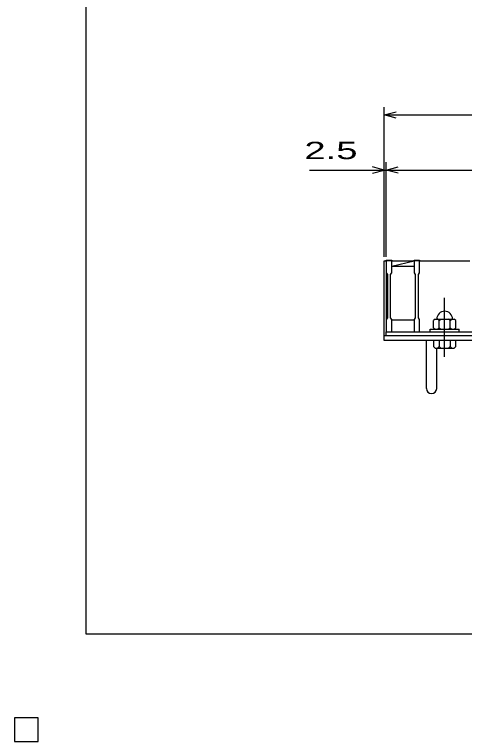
# Model space of a CAD drawing. Units: millimetres, scale not verified. Extents: x -1820 to 1731, y -1282 to 1054.
# Drawn here: x -1820 to -1249, y -1282 to -360 of the extents above; entities that cross this region are included whole.
import ezdxf
from ezdxf.enums import TextEntityAlignment as Align

# ---------------------------------------------------------------- set-up
doc = ezdxf.new("R2010")
doc.units = ezdxf.units.MM
doc.header["$LTSCALE"] = 10
doc.linetypes.add('CHAIN', pattern=[18.5, 12, -1.5, 3.5, -1.5])
for name, color, linetype, lineweight in [('0_2', 150, 'Continuous', 25), ('16', 3, 'Continuous', 25), ('19', 6, 'Continuous', 25), ('22', 4, 'Continuous', 25)]:
    doc.layers.add(name, color=color, linetype=linetype, lineweight=lineweight)
doc.styles.add('ベクトル', font='')
doc.styles.get('ベクトル').set_extended_font_data('ベクトル')

msp = doc.modelspace()

# ---------------------------------------------------------------- linework, layer by layer
at = {"layer": '0_2'}
for p, q in [((-1729, -1146.5), (-1729, 1053.5)), ((1731, -1146.5), (-1729, -1146.5))]:
    msp.add_line(p, q, dxfattribs=at)
at = {"layer": '16'}
for p, q in [((-1348, -672.5), (-1348, -671.8)), ((-1348, -671.8), (-1341, -671.8)), ((-1348, -672.5), (-1348, -688)), ((-1341, -672.5), (-1348, -672.5)), ((-1348, -672.5), (-1348, -747.5)), ((-1341, -671.8), (-1341, -672.5)), ((-1341, -688), (-1341, -672.5)), ((-1341, -672.5), (-1312.7, -672.5)), ((-1341, -679.5), (-1312.7, -672.5)), ((-1312.7, -672.5), (-1312.7, -671.8)), ((-1312.7, -671.8), (-1305.7, -671.8)), ((-1312.7, -672.5), (-1312.7, -688)), ((-1305.7, -672.5), (-1312.7, -672.5)), ((-1305.7, -671.8), (-1305.7, -672.5)), ((-1305.7, -688), (-1305.7, -672.5)), ((-1305.7, -672.5), (-1242.1, -672.5)), ((-1341, -679.5), (-1312.7, -679.5)), ((-1348, -688), (-1346.5, -690)), ((-1346.5, -690), (-1346.5, -745)), ((-1342.5, -690), (-1341, -688)), ((-1342.5, -745), (-1342.5, -690)), ((-1312.7, -688), (-1311.2, -690)), ((-1311.2, -690), (-1311.2, -745)), ((-1307.2, -690), (-1305.7, -688)), ((-1307.2, -745), (-1307.2, -690)), ((-1346.5, -745), (-1348, -747)), ((-1348, -747), (-1348, -762.5)), ((-1341, -747), (-1342.5, -745)), ((-1341, -762.5), (-1341, -747)), ((-1311.2, -745), (-1312.7, -747)), ((-1312.7, -747), (-1312.7, -762.5)), ((-1305.7, -747), (-1307.2, -745)), ((-1305.7, -762.5), (-1305.7, -747)), ((-1285.9, -746.5), (-1287.9, -748.5)), ((-1285.9, -746.5), (-1261.9, -746.5)), ((-1280.9, -748.5), (-1282.9, -746.5)), ((-1280.9, -748.5), (-1278.9, -746.5)), ((-1266.9, -748.5), (-1268.9, -746.5)), ((-1266.9, -748.5), (-1264.9, -746.5)), ((-1259.9, -748.5), (-1261.9, -746.5)), ((-1341, -747.5), (-1312.7, -747.5)), ((-1287.9, -757.5), (-1287.9, -748.5)), ((-1280.9, -757.5), (-1280.9, -748.5)), ((-1266.9, -757.5), (-1266.9, -748.5)), ((-1259.9, -757.5), (-1259.9, -748.5)), ((-1348, -762.5), (-1341, -762.5)), ((-1348, -762.5), (-353, -762.5)), ((-1348, -767.5), (-1348, -762.5)), ((-1312.7, -762.5), (-1305.7, -762.5)), ((-1305.7, -762.5), (-1242.1, -762.5)), ((-1292.4, -762.5), (-1292.4, -759.5)), ((-1292.4, -759.5), (-1255.4, -759.5)), ((-1292.4, -762.5), (-1255.4, -762.5)), ((-1287.9, -757.5), (-1285.9, -759.5)), ((-1282.9, -759.5), (-1280.9, -757.5)), ((-1280.9, -757.5), (-1278.9, -759.5)), ((-1268.9, -759.5), (-1266.9, -757.5)), ((-1266.9, -757.5), (-1264.9, -759.5)), ((-1261.9, -759.5), (-1259.9, -757.5)), ((-1255.4, -762.5), (-1255.4, -759.5)), ((-1348, -767.5), (-353, -767.5)), ((-1790, -1252.5), (-1820, -1252.5)), ((-1820, -1252.5), (-1820, -1282.5)), ((-1790, -1252.5), (-1820, -1252.5)), ((-1820, -1252.5), (-1820, -1282.5)), ((-1790, -1252.5), (-1820, -1252.5)), ((-1820, -1252.5), (-1820, -1282.5)), ((-1790, -1252.5), (-1820, -1252.5)), ((-1820, -1252.5), (-1820, -1282.5)), ((-1790, -1252.5), (-1820, -1252.5)), ((-1820, -1252.5), (-1820, -1282.5)), ((-1790, -1282.5), (-1790, -1252.5)), ((-1790, -1282.5), (-1790, -1252.5)), ((-1790, -1282.5), (-1790, -1252.5)), ((-1790, -1282.5), (-1790, -1252.5)), ((-1790, -1282.5), (-1790, -1252.5)), ((-1820, -1282.5), (-1790, -1282.5)), ((-1820, -1282.5), (-1790, -1282.5)), ((-1820, -1282.5), (-1790, -1282.5)), ((-1820, -1282.5), (-1790, -1282.5)), ((-1820, -1282.5), (-1790, -1282.5))]:
    msp.add_line(p, q, dxfattribs=at)
at = {"layer": '16', "linetype": 'CHAIN'}
msp.add_line((-1273.9, -794.5), (-1273.9, -719.5), dxfattribs=at)
at = {"layer": '16'}
msp.add_arc((-1273.9, -746.5), 10, 0, 180, dxfattribs=at)
at = {"layer": '19'}
for p, q in [((-1350.5, -767.5), (-1350.5, -672.5)), ((-1350.5, -672.5), (-1348, -672.5)), ((-1350.5, -767.5), (-350.5, -767.5)), ((-1350.5, -773.5), (-1350.5, -767.5)), ((-350.5, -773.5), (-1350.5, -773.5)), ((-1297, -834.61), (-1297, -773.5)), ((-1287.9, -773.5), (-1287.9, -781.5)), ((-1259.9, -773.5), (-1287.9, -773.5)), ((-1280.9, -773.5), (-1280.9, -781.5)), ((-1266.9, -773.5), (-1266.9, -781.5)), ((-1259.9, -781.5), (-1259.9, -773.5)), ((-1287.9, -781.5), (-1285.9, -783.5)), ((-1285.9, -783.5), (-1261.9, -783.5)), ((-1284, -834.61), (-1284, -783.5)), ((-1280.9, -781.5), (-1282.9, -783.5)), ((-1278.9, -783.5), (-1280.9, -781.5)), ((-1266.9, -781.5), (-1268.9, -783.5)), ((-1264.9, -783.5), (-1266.9, -781.5)), ((-1261.9, -783.5), (-1259.9, -781.5))]:
    msp.add_line(p, q, dxfattribs=at)
msp.add_arc((-1290.5, -834.61), 6.5, 180, 0, dxfattribs=at)
at = {"layer": '22'}
for p, q in [((-1350.5, -667.5), (-1350.5, -477.5)), ((-1350.5, -487.5), (-1335.5, -483.5)), ((-1335.5, -491.5), (-1350.5, -487.5)), ((-1350.5, -487.5), (-350.5, -487.5)), ((-1350.5, -667.5), (-1350.5, -547.5)), ((-1348, -667.5), (-1348, -547.5)), ((-1445.5, -557.5), (-1350.5, -557.5)), ((-1350.5, -557.5), (-1365.5, -553.5)), ((-1365.5, -561.5), (-1350.5, -557.5)), ((-1350.5, -557.5), (-1348, -557.5)), ((-1348, -557.5), (-1333, -553.5)), ((-1333, -561.5), (-1348, -557.5)), ((-1348, -557.5), (-353, -557.5))]:
    msp.add_line(p, q, dxfattribs=at)
at = {"layer": '22', "color": 2}
for p, q in [((-1790, -1252.5), (-1820, -1252.5)), ((-1820, -1252.5), (-1820, -1282.5)), ((-1790, -1252.5), (-1820, -1252.5)), ((-1820, -1252.5), (-1820, -1282.5)), ((-1790, -1252.5), (-1820, -1252.5)), ((-1820, -1252.5), (-1820, -1282.5)), ((-1790, -1282.5), (-1790, -1252.5)), ((-1790, -1282.5), (-1790, -1252.5)), ((-1790, -1282.5), (-1790, -1252.5)), ((-1820, -1282.5), (-1790, -1282.5)), ((-1820, -1282.5), (-1790, -1282.5)), ((-1820, -1282.5), (-1790, -1282.5))]:
    msp.add_line(p, q, dxfattribs=at)

# ---------------------------------------------------------------- texts
at = {"layer": '22', "color": 2, "style": 'ベクトル', "width": 1.65}
msp.add_text(' 2.5 ', height=21.99, dxfattribs=at).set_placement((-1465.5, -532.5), align=Align.MIDDLE_LEFT)

doc.saveas('drawing.dxf')
